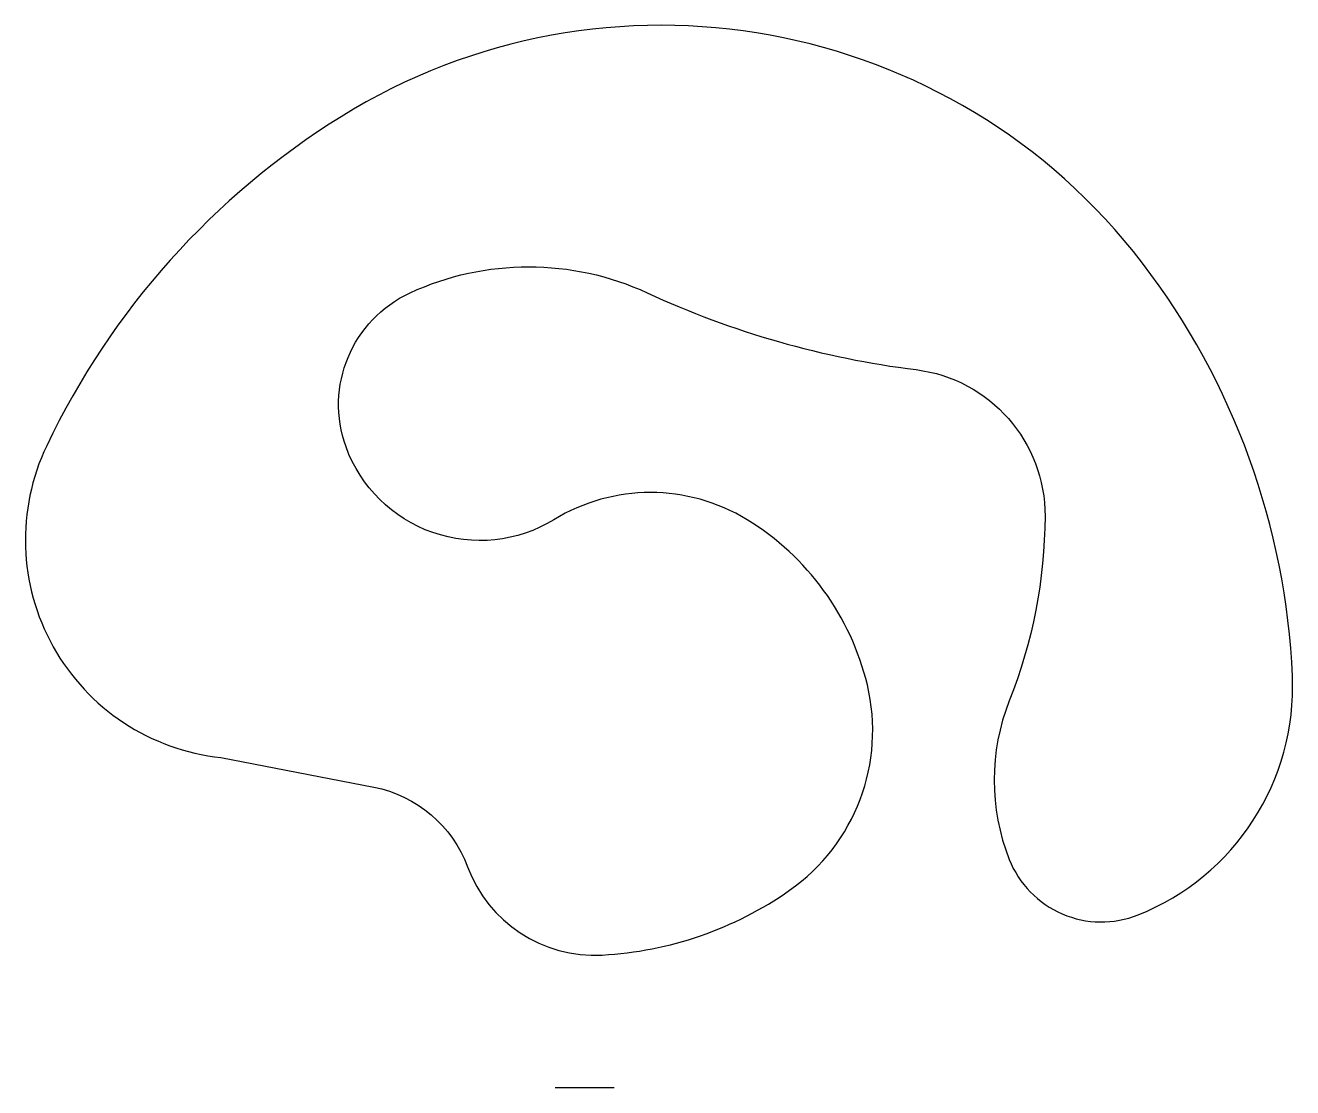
# Model space of a CAD drawing. Header units: metres. Extents: x -6.6 to 36.3, y -11.2 to 24.8.
import ezdxf

# ---------------------------------------------------------------- set-up
doc = ezdxf.new("R2010")
doc.units = ezdxf.units.M
doc.header["$MEASUREMENT"] = 0

msp = doc.modelspace()

# ---------------------------------------------------------------- linework, layer by layer
msp.add_line((11.317, -11.183), (13.317, -11.183))
msp.add_lwpolyline([(0, 0), (5.177, -1.003, -0.261808), (8.354, -3.698, 0.328456), (12.911, -6.69, 0.140251), (19.264, -4.496, 0.308136), (21.897, 2.46, 0.199203), (17.822, 8.059, 0.281249), (11.28, 8.059, -0.473849), (4.238, 10.524, -0.389853), (6.411, 15.746, -0.219935), (14.436, 15.746, 0.077429), (23.548, 13.142, -0.379896), (27.916, 8.17, -0.093341), (26.705, 1.921, 0.191072), (26.705, -3.45, 0.415018), (31.073, -5.33, 0.318523), (36.298, 2.754, 0.153727), (31.219, 16.751, 0.386114), (4.069, 21.712, 0.143275), (-5.903, 10.567, 0.517301), (0, 0, -3.17721)], format="xyb")

doc.saveas('drawing.dxf')
